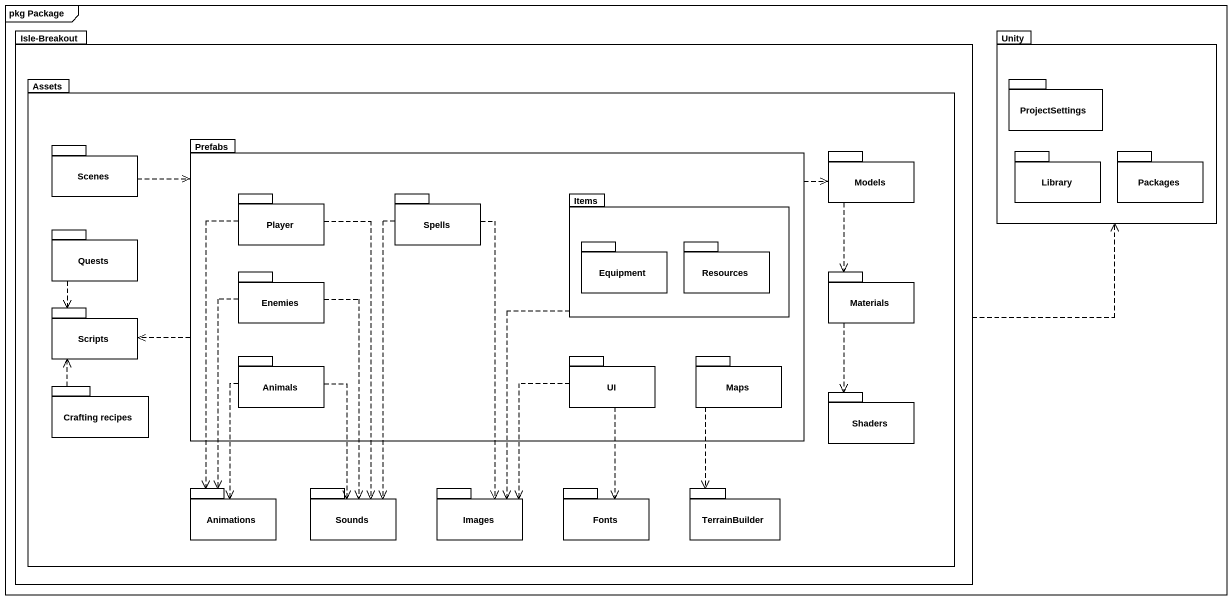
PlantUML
@startuml
mainframe pkg Package
package "Isle-Breakout" as Isle_Breakout {
  package Assets {
    package Scenes {
    }
    package Prefabs {
      package Player {
      }
      package Spells {
      }
      package Items {
        package Equipment {
        }
        package Resources {
        }
      }
      package Enemies {
      }
      package Animals {
      }
      package UI {
      }
      package Maps {
      }
    }
    package Models {
    }
    package Quests {
    }
    package Materials {
    }
    package Scripts {
    }
    package "Crafting recipes" as Crafting_recipes {
    }
    package Shaders {
    }
    package Animations {
    }
    package Sounds {
    }
    package Images {
    }
    package Fonts {
    }
    package TerrainBuilder {
    }
  }
}
package Unity {
  package ProjectSettings {
  }
  package Library {
  }
  package Packages {
  }
}
Isle_Breakout .right.> Unity
Scenes .right.> Prefabs
Prefabs .right.> Models
Prefabs .left.> Scripts
Models ..> Materials
Player ..> Animations
Player ..> Sounds
Spells ..> Sounds
Spells ..> Images
Items ..> Images
Quests ..> Scripts
Enemies ..> Animations
Enemies ..> Sounds
Materials ..> Shaders
Crafting_recipes .up.> Scripts
Animals ..> Animations
Animals ..> Sounds
UI ..> Images
UI ..> Fonts
Maps ..> TerrainBuilder
@enduml
